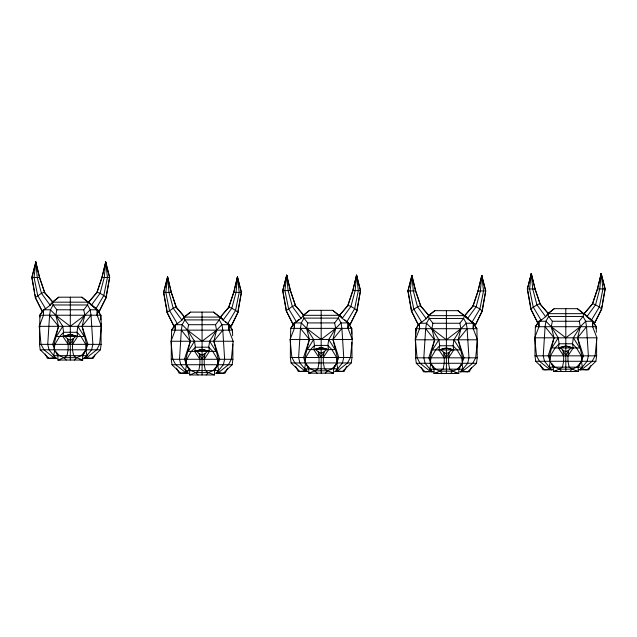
<?xml version="1.0" encoding="UTF-8"?>
<svg xmlns="http://www.w3.org/2000/svg" width="637" height="637" viewBox="0 0 637 637"><rect width="100%" height="100%" fill="white"/><g stroke="black" fill="none" stroke-linecap="round" stroke-linejoin="round"><path stroke-width="0.96" d="M55.897 357.763L49.041 358.32L40.227 349.801L39.494 344.354L39.884 315.227L42.998 310.561M184.021 317.099L220.123 317.099L222.345 319.002L213.626 312.114L190.519 312.114L184.021 317.099L184.865 319.901L182.198 324.703L181.346 330.149L179.507 359.284L180.781 364.722L187.732 373.242L185.733 372.685L180.797 373.242L171.982 364.722L171.257 359.284L171.329 342.196M303.124 315.315L339.234 315.315L341.456 317.21L332.729 310.33L309.622 310.33L303.124 315.315L303.968 318.118L301.309 322.919L300.457 328.366L298.61 357.492L299.884 362.939L306.843 371.459L304.844 370.901L299.908 371.459L291.093 362.939L290.361 357.492L290.44 339.465M431.982 371.228L425.118 371.785L416.303 363.273L415.579 357.827L415.642 341.695M552.359 369.245L544.539 369.802L535.725 361.283L534.992 355.836L535.064 337.809M54.432 347.077L54.081 344.354L58.524 326.327L55.801 315.227L56.844 309.781L53.102 304.98L52.258 302.177L58.755 297.192L81.862 297.192L88.368 302.177L87.524 304.98L90.183 309.781L91.035 315.227L92.875 344.354L91.601 349.801L84.649 358.32L86.648 357.763L96.665 349.801L99.595 344.354L101.418 326.327L97.127 315.227L97.254 309.781M220.123 317.099L219.279 319.901L221.947 324.703L222.791 330.149L224.638 359.284L223.364 364.722L216.405 373.242L218.403 372.685L228.428 364.722L231.358 359.284L233.174 341.249L228.89 330.149L229.017 324.703M339.234 315.315L338.39 318.118L341.05 322.919L341.902 328.366L343.741 357.492L342.467 362.939L335.516 371.459L337.514 370.901L347.531 362.939L350.461 357.492L352.285 339.465L347.993 328.366L348.12 322.919L341.05 322.919L335.691 328.366L321.175 339.465L306.668 328.366L301.309 322.919L294.23 322.919L294.358 328.366L290.074 339.465L291.889 357.492L294.827 362.939L304.844 370.901M430.747 362.365L430.166 357.827L434.609 339.792L431.886 328.7L432.921 323.254L429.187 318.452L428.343 315.641L434.84 310.665L457.947 310.665L464.445 315.641L463.601 318.452L466.268 323.254L467.112 328.7L468.959 357.827L467.685 363.273L460.726 371.785L462.725 371.228L472.75 363.273L475.68 357.827L477.495 339.792L473.211 328.7L473.339 323.254L466.268 323.254L460.901 328.7L446.394 339.792L431.886 328.7L426.519 323.254L420.269 323.254M550.042 359.467L549.58 355.836L554.023 337.809L551.3 326.709L552.343 321.263L548.6 316.462L547.756 313.659L554.254 308.674L577.361 308.674L583.858 313.659L583.014 316.462L585.682 321.263L586.534 326.709L588.373 355.836L587.099 361.283L580.148 369.802L582.146 369.245L592.163 361.283L595.093 355.836L596.917 337.809L592.625 326.709L592.752 321.263M171.353 340.325L171.648 330.149L174.753 325.483M290.464 338.534L290.751 328.366L294.382 322.919M415.81 334.25L415.969 328.7L419.074 324.026M535.096 336.877L535.383 326.709L538.496 322.043M97.127 315.227L97.334 309.781L90.183 309.781L84.825 315.227L70.309 326.327L55.801 315.227L50.442 309.781L44.184 309.781M228.89 330.149L229.089 324.703L221.947 324.703L216.58 330.149L202.072 341.249L187.565 330.149L182.198 324.703L175.048 324.703M347.993 328.366L348.2 322.919M473.211 328.7L473.41 323.254M592.625 326.709L592.832 321.263L585.682 321.263L580.315 326.709L565.807 337.809L551.3 326.709L545.933 321.263L538.791 321.263L538.99 326.709L534.706 337.809L536.521 355.836L539.451 361.283L549.476 369.245L551.475 369.802L544.516 361.283L543.242 355.836L545.089 326.709L545.933 321.263L548.6 316.462L583.014 316.462L579.28 321.263L580.315 326.709L577.592 337.809L582.035 355.836L581.342 361.283L582.409 367.159L580.148 369.802M85.963 348.893L86.536 344.354L82.101 326.327L84.825 315.227L83.781 309.781L87.524 304.98L53.102 304.98L50.442 309.781L49.59 315.227L47.743 344.354L49.017 349.801L55.976 358.32L53.978 357.763L43.961 349.801L41.023 344.354L39.207 326.327L43.499 315.227L43.364 309.781M415.969 328.7L415.284 339.792L417.108 357.827L420.038 363.273L430.055 371.228L432.053 371.785L425.102 363.273L423.828 357.827L425.667 328.7L426.519 323.254L429.187 318.452L463.601 318.452L459.858 323.254L460.901 328.7L458.178 339.792L462.621 357.827L462.159 361.458M105.296 265.9L105.686 262.046L109.652 277.469L106.196 297.511L99.308 311.27L91.346 305.227L88.599 302.209L97.135 292.192L101.992 277.469L105.686 262.046L109.596 277.469L105.822 298.124L99.308 311.27L94.69 307.368M237.06 280.829L237.442 276.968L241.415 292.391L237.951 312.433L231.064 326.192L223.101 320.148L220.354 317.13L228.898 307.114L233.755 292.391L237.442 276.968L241.359 292.391L237.585 313.046L231.613 325.682L231.064 326.192L228.556 324.074M356.163 279.038L356.553 275.184L360.518 290.607L357.062 310.649L350.175 324.408L342.212 318.365L339.465 315.347L348.001 305.33L352.858 290.607L356.553 275.184L360.462 290.607L356.688 311.262L350.175 324.408L344.816 319.878M481.476 278.409L481.763 275.518L485.736 290.942L482.281 310.983L475.385 324.743L467.423 318.699L464.676 315.681L473.219 305.664L478.076 290.942L481.763 275.518L485.681 290.942L482.591 307.838M600.795 277.382L601.185 273.528L605.15 288.951L601.694 308.993L594.807 322.752L586.844 316.708L584.097 313.691L592.633 303.674L597.49 288.951L601.185 273.528L605.094 288.951L602.347 303.976M35.616 263.973L35.815 262.046L39.566 277.469L44.741 292.805L52.903 302.209L50.156 305.227L42.193 311.27L35.306 297.511L31.85 277.469L35.815 262.046L39.51 277.469L44.741 292.805M167.372 278.895L167.579 276.968L171.329 292.391L176.123 307.114L184.666 317.13L181.919 320.148L173.957 326.192L167.069 312.433L163.605 292.391L167.579 276.968L171.265 292.391L176.497 307.735M286.276 279.038L286.682 275.184L290.432 290.607L295.608 305.943L303.769 315.347L301.022 318.365L293.06 324.408L286.172 310.649L282.717 290.607L286.682 275.184L290.376 290.607L295.608 305.943M411.59 278.409L411.9 275.518L415.65 290.942L420.818 306.278L428.988 315.681L426.241 318.699L418.278 324.743L411.391 310.983L407.927 290.942L411.9 275.518L415.587 290.942L420.818 306.278M531.115 275.455L531.314 273.528L535.064 288.951L540.232 304.287L548.401 313.691L545.654 316.708L537.692 322.752L530.804 308.993L527.348 288.951L531.314 273.528L535.008 288.951L540.232 304.287M217.719 363.815L218.3 359.284L213.857 341.249L216.58 330.149L215.537 324.703L219.279 319.901L184.865 319.901L188.6 324.703L187.565 330.149L190.288 341.249L185.845 359.284L186.307 362.907M335.516 371.459L337.777 368.815L336.718 362.939L337.403 357.492L332.968 339.465L335.691 328.366L334.648 322.919L338.39 318.118L303.968 318.118L307.711 322.919L306.668 328.366L309.391 339.465L304.948 357.492L305.418 361.123M82.714 355.677L85.406 350.637L82.714 355.677L82.714 360.032L76.639 357.675L73.637 355.677L72.475 349.801L72.475 344.354L73.199 338.741L75.731 336.463L71.941 335.046L68.685 335.046L62.928 336.463L68.151 344.354L68.151 349.801L66.981 355.677L63.987 357.675L57.911 360.032L57.911 355.677L56.12 352.317L57.911 355.677M214.47 370.607L217.161 365.558L214.47 370.607L214.47 374.954L208.395 372.605L205.401 370.607L204.23 364.722L204.23 359.284L204.955 353.67L207.495 351.385L203.697 349.968L200.44 349.968L194.683 351.385L199.914 359.284L199.914 364.722L198.744 370.607L195.742 372.605L189.675 374.954L189.675 370.607L186.983 365.558L189.675 370.607M336.264 363.775L333.581 368.815L333.581 373.171L327.506 370.814L324.504 368.815L323.341 362.939L323.341 357.492L324.066 351.879L326.598 349.602L322.808 348.184L319.551 348.184L313.794 349.602L319.018 357.492L319.018 362.939L317.847 368.815L314.853 370.814L308.778 373.171L308.778 368.815L306.094 363.775L308.778 368.815M460.726 371.785L462.988 369.149L461.936 363.273L458.791 369.149L458.791 373.497L452.716 371.148L449.722 369.149L448.552 363.273L448.552 357.827L449.276 352.213L451.816 349.928L448.018 348.519L444.761 348.519L439.004 349.928L444.236 357.827L444.236 363.273L443.065 369.149L440.063 371.148L433.996 373.497L433.996 369.149L431.313 364.109L433.996 369.149M578.205 367.159L580.904 362.119L578.205 367.159L578.205 371.514L572.137 369.157L569.136 367.159L567.965 361.283L567.965 355.836L568.698 350.223L571.23 347.945L567.44 346.528L564.183 346.528L558.426 347.945L563.649 355.836L563.649 361.283L562.479 367.159L559.485 369.157L553.41 371.514L553.41 367.159L551.618 363.799L553.41 367.159M84.729 357.763L91.585 358.32L100.399 349.801L101.124 344.354L100.972 323.548M216.484 372.685L223.34 373.242L232.155 364.722L232.887 359.284L232.823 344.091M337.514 370.901L342.451 371.459L351.266 362.939L351.99 357.492L351.935 342.308M460.806 371.228L467.662 371.785L476.476 363.273L477.209 357.827L477.137 339.792M580.219 369.245L587.083 369.802L595.898 361.283L596.622 355.836L596.551 337.809M84.825 315.227L77.865 326.327L76.997 332.283L77.698 336.463L72.475 344.354M216.58 330.149L209.621 341.249L208.753 347.205L209.454 351.385L204.23 359.284M335.691 328.366L328.732 339.465L327.864 345.413L328.565 349.602L323.341 357.492M460.901 328.7L453.942 339.792L453.074 345.748L453.775 349.928L448.552 357.827M580.315 326.709L573.364 337.809L572.496 343.757L573.196 347.945L567.965 355.836M442.325 373.497L440.063 371.148L435.509 369.149L430.174 363.273L430.986 357.827L435.7 349.928L439.705 345.748L453.074 345.748L457.087 349.928L461.801 357.827L462.613 363.273L457.278 369.149L452.716 371.148L450.463 373.497M100.335 318.006L100.813 315.227L97.007 309.781M232.25 331.996L232.577 330.149L229.304 325.483M351.361 330.213L351.68 328.366L347.977 322.919M595.985 328.557L596.312 326.709L592.506 321.263M55.976 358.32L53.715 355.677L54.774 349.801M186.378 365.558L185.471 370.607L187.732 373.242M305.489 363.775L304.582 368.815L306.843 371.459M430.851 363.273L429.792 369.149L432.053 371.785M551.475 369.802L549.213 367.159L550.264 361.283M472.877 322.617L475.385 324.743L475.935 324.225L481.906 311.597L482.249 309.717M601.384 275.455L601.185 273.528L599.775 288.951L595.547 304.797L586.844 316.708L587.234 316.35L584.097 313.691L592.259 304.287L597.434 288.951L601.185 273.528L602.944 288.951L599.306 307.002L591.279 320.459L591.669 320.1L594.807 322.752L601.32 309.606L602.005 305.856M90.478 303.801L88.599 302.209L96.768 292.805L101.936 277.469L105.686 262.046L107.446 277.469L103.807 295.52L95.781 308.985L96.171 308.619M223.491 319.79L220.354 317.13L228.524 307.735L233.699 292.391L237.442 276.968L239.209 292.391L235.563 310.442L227.544 323.907M356.752 277.111L356.553 275.184L355.143 290.607L350.915 306.453L342.212 318.365L342.602 318.006L339.465 315.347L347.627 305.943L352.802 290.607L356.553 275.184L358.312 290.607L354.674 308.658L346.647 322.115L347.038 321.757M466.563 317.274L464.676 315.681L472.845 306.278L478.021 290.942L481.763 275.518L483.531 290.942L479.884 308.993L471.866 322.449L472.248 322.091M167.435 313.046L163.661 292.391L167.579 276.968L167.961 280.829M411.757 311.597L407.991 290.942L411.9 275.518L412.187 278.409M86.202 348.893L87.922 344.354L82.101 326.327L91.035 315.227M217.958 363.815L219.685 359.284L213.857 341.249L222.791 330.149M336.718 362.939L338.788 357.492L332.968 339.465L341.902 328.366M462.279 362.365L464.007 357.827L458.178 339.792L467.112 328.7M581.35 361.283L583.42 355.836L577.592 337.809L586.534 326.709M185.733 372.685L175.716 364.722L172.786 359.284L170.963 341.249L175.255 330.149L175.151 325.611M419.576 328.7L419.409 324.161L419.576 328.7L415.284 339.792L477.495 339.792M95.001 354.913L93.233 358.32L82.722 358.32M227.648 368.13L224.988 373.242L215.441 373.242M346.759 366.347L344.099 371.459L334.544 371.459M471.531 367.533L469.31 371.785L459.763 371.785M590.945 365.542L588.723 369.802L578.3 369.802M333.581 368.815L336.272 363.775M458.791 369.149L461.936 363.273M96.768 292.805L97.135 292.192L100.057 293.315L103.807 295.52L106.196 297.511L105.822 298.124M228.524 307.735L228.898 307.114L231.812 308.236L235.563 310.442L237.951 312.433L237.585 313.046M347.627 305.943L348.001 305.33L350.915 306.453L354.674 308.658L357.062 310.649L356.688 311.262M472.845 306.278L473.219 305.664L476.134 306.787L479.884 308.993L482.281 310.983L481.906 311.597M592.259 304.287L592.633 303.674L595.547 304.797L599.306 307.002L601.694 308.993L601.32 309.606M55.801 315.227L62.76 326.327L56.43 336.463L84.195 336.463L77.865 326.327M187.565 330.149L194.516 341.249L188.194 351.385L215.951 351.385L209.621 341.249M306.668 328.366L313.627 339.465L307.297 349.602L335.062 349.602L328.732 339.465M431.886 328.7L438.837 339.792L432.515 349.928L460.272 349.928L453.942 339.792M551.3 326.709L558.259 337.809L551.929 347.945L579.686 347.945L573.364 337.809M40.131 317.075L39.812 315.227L43.077 310.561M174.291 326.255L171.568 330.149L232.577 330.149M293.394 324.472L290.679 328.366L351.68 328.366L352.285 339.465L290.074 339.465M416.216 330.547L415.889 328.7L418.613 324.806M538.568 322.043L535.303 326.709L596.312 326.709M223.101 320.148L231.812 308.236L236.032 292.391L237.442 276.968L237.649 278.895M84.649 358.32L86.911 355.677L85.852 349.801M216.405 373.242L218.666 370.607L217.615 364.722M74.386 360.032L76.639 357.675L81.194 355.677L86.536 349.801L85.716 344.354L81.003 336.463L76.997 332.283L63.628 332.283L59.623 336.463L54.901 344.354L54.089 349.801L59.424 355.677L63.987 357.675L66.24 360.032M206.141 374.954L208.395 372.605L212.957 370.607L218.292 364.722L217.48 359.284L212.766 351.385L208.753 347.205L195.384 347.205L191.379 351.385L186.665 359.284L185.853 364.722L191.188 370.607L195.742 372.605L198.003 374.954M325.252 373.171L327.506 370.814L332.06 368.815L337.403 362.939L336.583 357.492L331.869 349.602L327.864 345.413L314.495 345.413L310.49 349.602L305.768 357.492L304.956 362.939L310.291 368.815L314.853 370.814L317.107 373.171M569.876 371.514L572.137 369.157L576.692 367.159L582.027 361.283L581.215 355.836L576.501 347.945L572.496 343.757L559.127 343.757L555.114 347.945L550.4 355.836L549.588 361.283L554.923 367.159L559.485 369.157L561.738 371.514M91.736 304.868L91.346 305.227L100.057 293.315L104.277 277.469L105.686 262.046L105.885 263.973M467.813 318.333L467.423 318.699L476.134 306.787L480.354 290.942L481.763 275.518L482.074 278.409M176.465 324.074L173.957 326.192L167.069 312.433L173.208 308.236L176.123 307.114L184.666 317.13L182.779 318.723M299.159 319.256L293.06 324.408L286.172 310.649L292.319 306.453L295.234 305.33L303.769 315.347M420.786 322.617L418.278 324.743L411.391 310.983L417.53 306.787L420.444 305.664L428.988 315.681L427.101 317.274M546.522 315.283L548.401 313.691L539.865 303.674L536.943 304.797L530.804 308.993L537.692 322.752L540.829 320.1L541.219 320.459L533.193 307.002L529.554 288.951L531.314 273.528L531.704 277.382M52.664 302.233L58.755 297.192M184.419 317.154L190.519 312.114M303.531 315.371L309.622 310.33M428.741 315.697L434.84 310.665M548.154 313.715L554.254 308.674M461.315 370.033L462.988 369.149L429.792 369.149L431.472 370.033M68.685 335.046L64.894 336.463L67.426 338.741L70.309 340.198L73.199 338.741L70.309 344.354L67.426 338.741L68.151 344.354M200.44 349.968L196.65 351.385L199.182 353.67L202.072 355.12L204.955 353.67L202.072 359.284L199.182 353.67L199.914 359.284M319.551 348.184L315.761 349.602L318.293 351.879L321.175 353.336L324.066 351.879L321.175 357.492L318.293 351.879L319.018 357.492M444.761 348.519L440.971 349.928L443.503 352.213L446.394 353.67L449.276 352.213L446.394 357.827L443.503 352.213L444.236 357.827M564.183 346.528L560.385 347.945L562.925 350.223L565.807 351.68L568.698 350.223L565.807 355.836L562.925 350.223L563.649 355.836M60.778 359.634L57.911 360.032L82.714 360.032L79.848 359.634M310.689 372.908L308.778 373.171L333.581 373.171L331.67 372.908M437.81 372.971L433.996 373.497L458.791 373.497L454.977 372.971M556.268 371.116L553.41 371.514L578.205 371.514L575.346 371.116M31.85 277.469L39.566 277.469M101.936 277.469L109.652 277.469M527.348 288.951L535.064 288.951M597.434 288.951L605.15 288.951M282.717 290.607L290.432 290.607M352.802 290.607L360.518 290.607M407.927 290.942L415.65 290.942M478.021 290.942L485.736 290.942M163.605 292.391L171.329 292.391M233.699 292.391L241.415 292.391M52.258 302.177L88.368 302.177L96.585 309.144L88.368 302.177M56.844 309.781L83.781 309.781M547.756 313.659L583.858 313.659L592.084 320.626M39.812 315.227L100.813 315.227M428.343 315.641L464.445 315.641L468.179 318.811L464.445 315.641M552.343 321.263L579.28 321.263M307.711 322.919L334.648 322.919M432.921 323.254L459.858 323.254M188.6 324.703L215.537 324.703M39.207 326.327L101.418 326.327L100.734 315.227L97.111 309.781M415.889 328.7L476.898 328.7L477.105 338.868M534.706 337.809L596.917 337.809M170.963 341.249L233.174 341.249M39.494 344.354L101.124 344.354M40.227 349.801L100.399 349.801M53.715 355.677L86.911 355.677M534.992 355.836L596.622 355.836M290.361 357.492L351.99 357.492M63.987 357.675L76.639 357.675M415.579 357.827L477.209 357.827M56.94 358.32L47.393 358.32L45.179 354.061M171.257 359.284L232.887 359.284M535.725 361.283L595.898 361.283M291.093 362.939L351.266 362.939M416.303 363.273L429.895 363.273M430.174 363.273L476.476 363.273M171.982 364.722L232.155 364.722M549.213 367.159L582.409 367.159M337.777 368.815L304.582 368.815L307.09 370.137M559.485 369.157L572.137 369.157M552.438 369.802L542.891 369.802L540.232 364.69M218.666 370.607L185.471 370.607L187.987 371.92M314.853 370.814L327.506 370.814M440.063 371.148L452.716 371.148M307.806 371.459L298.259 371.459L295.6 366.347M433.901 371.785L423.478 371.785L421.256 367.533M195.742 372.605L208.395 372.605M188.703 373.242L179.156 373.242L176.489 368.13M189.675 374.954L214.47 374.954M567.44 346.528L573.196 347.945L565.807 345.827L558.426 347.945L559.127 343.757L558.259 337.809M448.018 348.519L453.775 349.928L446.394 347.81L439.004 349.928L439.705 345.748L438.837 339.792M322.808 348.184L328.565 349.602L321.175 347.483L313.794 349.602L314.495 345.413L313.627 339.465M203.697 349.968L209.454 351.385L202.072 349.267L194.683 351.385L195.384 347.205L194.516 341.249M71.941 335.046L77.698 336.463L70.309 334.345L62.928 336.463L63.628 332.283L62.76 326.327M577.361 308.674L583.46 313.715M457.947 310.665L464.803 316.326M332.729 310.33L337.307 314.113M213.626 312.114L221.246 318.412M81.862 297.192L87.205 301.604M469.676 320.085L472.662 322.617M583.858 313.659L592.012 320.626M469.636 320.085L472.598 322.617M225.307 321.534L226.796 322.8M545.264 316.35L545.654 316.708L536.943 304.797L532.723 288.951L531.314 273.528L527.404 288.951L531.003 308.666M425.85 318.333L426.241 318.699L417.53 306.787L413.309 290.942L411.9 275.518L410.132 290.942L413.779 308.993L421.805 322.449L421.415 322.091M300.632 318.006L301.022 318.365L292.319 306.453L288.091 290.607L286.682 275.184L282.772 290.607L286.546 311.262M545.089 326.709L554.023 337.809L548.194 355.836L549.922 360.375M425.667 328.7L434.609 339.792L428.781 357.827L430.508 362.365M300.457 328.366L309.391 339.465L303.562 357.492L305.29 362.031M181.346 330.149L190.288 341.249L184.459 359.284L186.187 363.815M49.59 315.227L58.524 326.327L52.696 344.354L54.424 348.893M181.919 320.148L173.208 308.236L168.988 292.391L167.579 276.968L165.811 292.391L169.458 310.442L177.484 323.907M473.633 324.026L476.898 328.7L473.187 323.254M347.874 322.919L351.68 328.366L351.759 333.915M592.609 321.263L596.232 326.709L596.391 332.259M229.384 325.483L232.497 330.149L232.656 335.699M296.587 322.115L288.561 308.658L284.922 290.607L286.682 275.184L287.072 279.038M34.653 292.494L31.906 277.469L35.815 262.046L36.205 265.9M34.995 294.374L35.68 298.124M294.159 322.919L294.358 328.366M175.087 325.611L175.255 330.149M43.292 309.781L43.499 315.227M100.734 315.227L100.869 319.854M538.862 321.263L538.99 326.709M565.807 308.674L565.807 371.514M446.394 310.665L446.394 373.497M321.175 310.33L321.175 373.171M202.072 312.114L202.072 374.954M70.309 297.192L70.309 360.032M35.815 262.046L34.056 277.469L37.694 295.52L45.721 308.985L45.331 308.619L42.193 311.27L35.306 297.511L41.453 293.315L44.367 292.192L52.903 302.209L49.766 304.868L50.156 305.227L41.453 293.315L37.225 277.469L35.815 262.046"/></g></svg>
